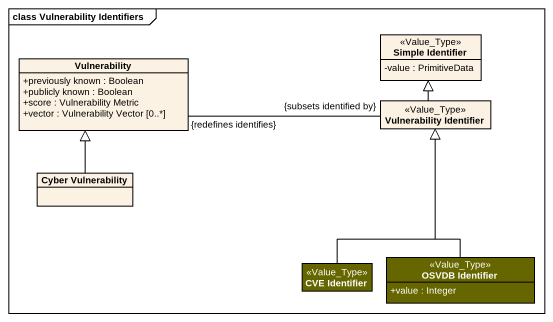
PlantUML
@startuml
mainframe class Vulnerability Identifiers
hide circle
hide empty members
skinparam classAttributeIconSize 0
class "Simple Identifier" as Simple_Identifier <<Value_Type>> {
  -value : PrimitiveData
}
class Vulnerability {
  +previously known : Boolean
  +publicly known : Boolean
  +score : Vulnerability Metric
  +vector : Vulnerability Vector [0..*]
}
class "Vulnerability Identifier" as Vulnerability_Identifier <<Value_Type>>
class "Cyber Vulnerability" as Cyber_Vulnerability
class "CVE Identifier" as CVE_Identifier <<Value_Type>> #666600
class "OSVDB Identifier" as OSVDB_Identifier <<Value_Type>> #666600 {
  +value : Integer
}
Vulnerability "{redefines identifies}" -right- "{subsets identified by}" Vulnerability_Identifier
Vulnerability_Identifier -up-|> Simple_Identifier
Cyber_Vulnerability -up-|> Vulnerability
CVE_Identifier -up-|> Vulnerability_Identifier
OSVDB_Identifier -up-|> Vulnerability_Identifier
@enduml
